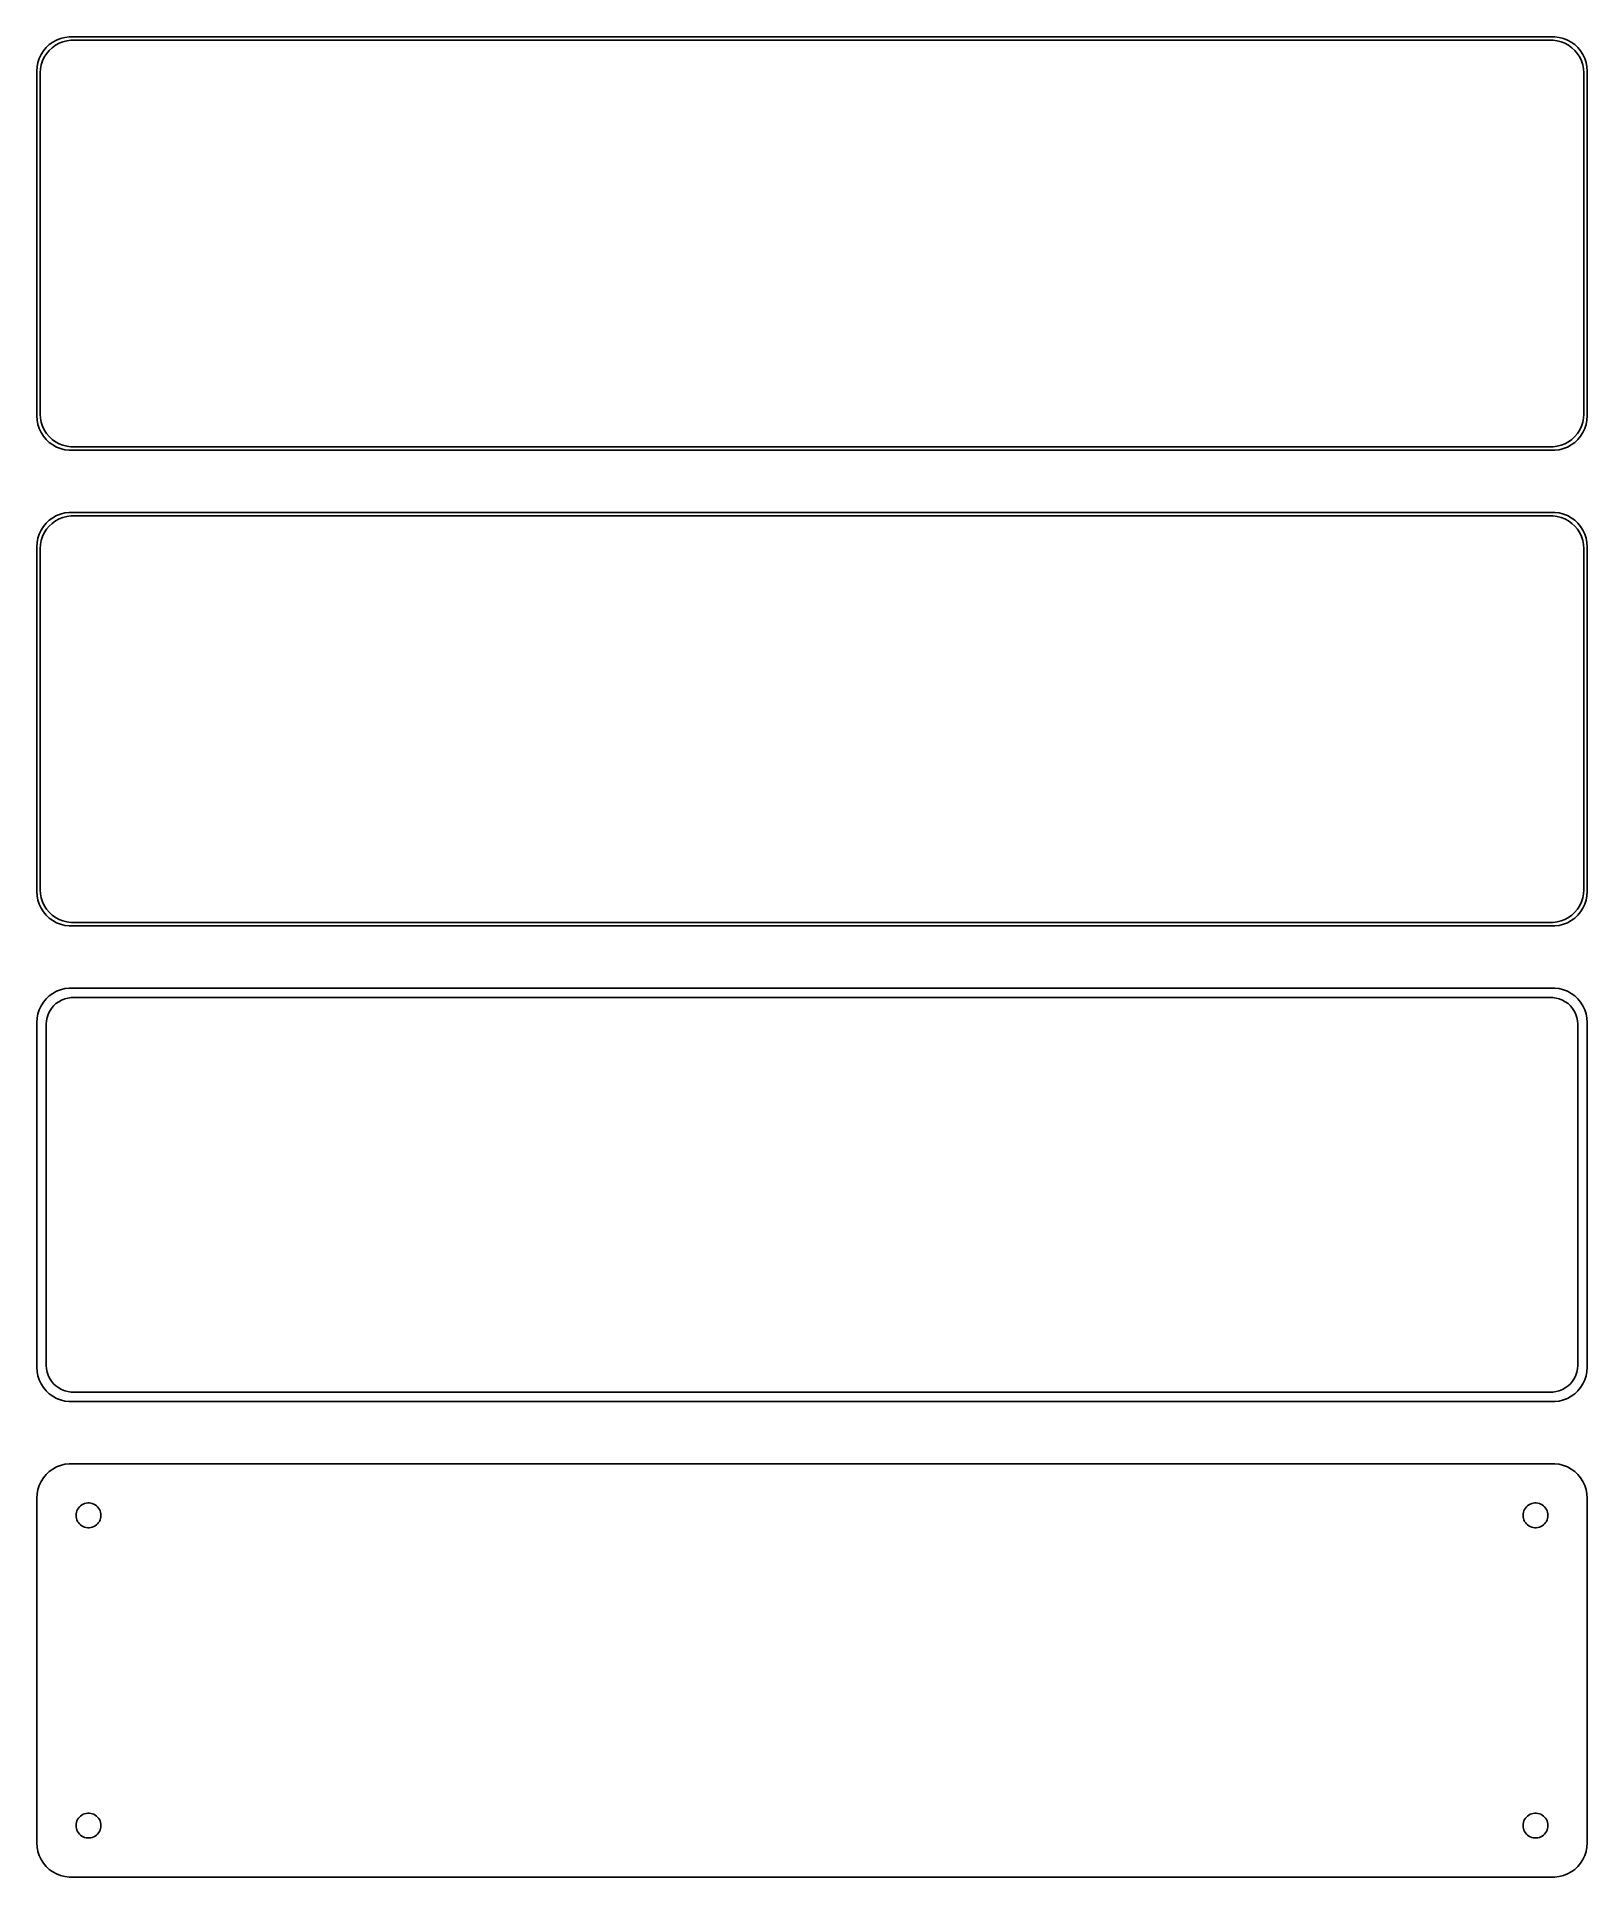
# Model space of a CAD drawing. Header units: metres. Extents: x -112 to 112, y 177 to 444.
import ezdxf

# ---------------------------------------------------------------- set-up
doc = ezdxf.new("R2010")
doc.units = ezdxf.units.M

msp = doc.modelspace()

# ---------------------------------------------------------------- linework, layer by layer
for p, q in [((-110.179, 443.222), (-110.687, 442.853)), ((-109.629, 443.524), (-110.179, 443.222)), ((-109.045, 443.755), (-109.629, 443.524)), ((-109.272, 443.048), (-108.718, 443.268)), ((-108.437, 443.911), (-109.045, 443.755)), ((-108.718, 443.268), (-108.14, 443.416)), ((-107.814, 443.99), (-108.437, 443.911)), ((-108.14, 443.416), (-107.548, 443.491)), ((107.814, 443.99), (-107.814, 443.99)), ((-107.548, 443.491), (107.548, 443.491)), ((107.548, 443.491), (108.14, 443.416)), ((108.437, 443.911), (107.814, 443.99)), ((108.14, 443.416), (108.718, 443.268)), ((109.045, 443.755), (108.437, 443.911)), ((108.718, 443.268), (109.272, 443.048)), ((109.629, 443.524), (109.045, 443.755)), ((110.179, 443.222), (109.629, 443.524)), ((110.687, 442.853), (110.179, 443.222)), ((-112.149, 440.841), (-112.343, 440.243)), ((-111.882, 441.409), (-112.149, 440.841)), ((-111.545, 441.939), (-111.882, 441.409)), ((-111.666, 440.499), (-111.412, 441.038)), ((-111.145, 442.423), (-111.545, 441.939)), ((-111.412, 441.038), (-111.093, 441.542)), ((-110.687, 442.853), (-111.145, 442.423)), ((-111.093, 441.542), (-110.713, 442.002)), ((-110.713, 442.002), (-110.278, 442.41)), ((-110.278, 442.41), (-109.795, 442.761)), ((-109.795, 442.761), (-109.272, 443.048)), ((109.272, 443.048), (109.795, 442.761)), ((109.795, 442.761), (110.278, 442.41)), ((110.278, 442.41), (110.713, 442.002)), ((111.145, 442.423), (110.687, 442.853)), ((110.713, 442.002), (111.093, 441.542)), ((111.093, 441.542), (111.412, 441.038)), ((111.545, 441.939), (111.145, 442.423)), ((111.412, 441.038), (111.666, 440.499)), ((111.882, 441.409), (111.545, 441.939)), ((112.149, 440.841), (111.882, 441.409)), ((112.343, 440.243), (112.149, 440.841)), ((-112.461, 439.627), (-112.5, 439)), ((-112.5, 439), (-112.5, 389)), ((-112.343, 440.243), (-112.461, 439.627)), ((-112, 438.75), (-111.963, 439.345)), ((-112, 389.25), (-112, 438.75)), ((-111.963, 439.345), (-111.851, 439.931)), ((-111.851, 439.931), (-111.666, 440.499)), ((111.666, 440.499), (111.851, 439.931)), ((111.851, 439.931), (111.963, 439.345)), ((111.963, 439.345), (112, 438.75)), ((112, 438.75), (112, 389.25)), ((112.461, 439.627), (112.343, 440.243)), ((112.5, 439), (112.461, 439.627)), ((112.5, 389), (112.5, 439)), ((-112.5, 389), (-112.461, 388.373)), ((-112.461, 388.373), (-112.343, 387.757)), ((-112.343, 387.757), (-112.149, 387.159)), ((-112.149, 387.159), (-111.882, 386.591)), ((-111.963, 388.655), (-112, 389.25)), ((-111.851, 388.069), (-111.963, 388.655)), ((-111.666, 387.501), (-111.851, 388.069)), ((-111.412, 386.962), (-111.666, 387.501)), ((111.666, 387.501), (111.412, 386.962)), ((111.851, 388.069), (111.666, 387.501)), ((111.963, 388.655), (111.851, 388.069)), ((111.882, 386.591), (112.149, 387.159)), ((112, 389.25), (111.963, 388.655)), ((112.149, 387.159), (112.343, 387.757)), ((112.343, 387.757), (112.461, 388.373)), ((112.461, 388.373), (112.5, 389)), ((-111.882, 386.591), (-111.545, 386.061)), ((-111.545, 386.061), (-111.145, 385.577)), ((-111.093, 386.458), (-111.412, 386.962)), ((-111.145, 385.577), (-110.687, 385.147)), ((-110.713, 385.998), (-111.093, 386.458)), ((-110.278, 385.59), (-110.713, 385.998)), ((-110.687, 385.147), (-110.179, 384.778)), ((-109.795, 385.239), (-110.278, 385.59)), ((-110.179, 384.778), (-109.629, 384.476)), ((-109.272, 384.952), (-109.795, 385.239)), ((-109.629, 384.476), (-109.045, 384.245)), ((-108.718, 384.732), (-109.272, 384.952)), ((-108.14, 384.584), (-108.718, 384.732)), ((-107.548, 384.509), (-108.14, 384.584)), ((107.548, 384.509), (-107.548, 384.509)), ((108.14, 384.584), (107.548, 384.509)), ((108.718, 384.732), (108.14, 384.584)), ((109.272, 384.952), (108.718, 384.732)), ((109.045, 384.245), (109.629, 384.476)), ((109.795, 385.239), (109.272, 384.952)), ((109.629, 384.476), (110.179, 384.778)), ((110.278, 385.59), (109.795, 385.239)), ((110.179, 384.778), (110.687, 385.147)), ((110.713, 385.998), (110.278, 385.59)), ((110.687, 385.147), (111.145, 385.577)), ((111.093, 386.458), (110.713, 385.998)), ((111.412, 386.962), (111.093, 386.458)), ((111.145, 385.577), (111.545, 386.061)), ((111.545, 386.061), (111.882, 386.591)), ((-109.045, 384.245), (-108.437, 384.089)), ((-108.437, 384.089), (-107.814, 384.01)), ((-107.814, 384.01), (107.814, 384.01)), ((107.814, 384.01), (108.437, 384.089)), ((108.437, 384.089), (109.045, 384.245)), ((-110.687, 373.853), (-111.145, 373.423)), ((-110.179, 374.222), (-110.687, 373.853)), ((-109.629, 374.524), (-110.179, 374.222)), ((-109.795, 373.761), (-109.272, 374.048)), ((-109.045, 374.755), (-109.629, 374.524)), ((-109.272, 374.048), (-108.718, 374.268)), ((-108.437, 374.911), (-109.045, 374.755)), ((-108.718, 374.268), (-108.14, 374.416)), ((-107.814, 374.99), (-108.437, 374.911)), ((-108.14, 374.416), (-107.548, 374.491)), ((107.814, 374.99), (-107.814, 374.99)), ((-107.548, 374.491), (107.548, 374.491)), ((107.548, 374.491), (108.14, 374.416)), ((108.437, 374.911), (107.814, 374.99)), ((108.14, 374.416), (108.718, 374.268)), ((109.045, 374.755), (108.437, 374.911)), ((108.718, 374.268), (109.272, 374.048)), ((109.629, 374.524), (109.045, 374.755)), ((109.272, 374.048), (109.795, 373.761)), ((110.179, 374.222), (109.629, 374.524)), ((110.687, 373.853), (110.179, 374.222)), ((111.145, 373.423), (110.687, 373.853)), ((-112.343, 371.243), (-112.461, 370.627)), ((-112.149, 371.841), (-112.343, 371.243)), ((-111.882, 372.409), (-112.149, 371.841)), ((-111.545, 372.939), (-111.882, 372.409)), ((-111.851, 370.931), (-111.666, 371.499)), ((-111.666, 371.499), (-111.412, 372.038)), ((-111.145, 373.423), (-111.545, 372.939)), ((-111.412, 372.038), (-111.093, 372.542)), ((-111.093, 372.542), (-110.713, 373.002)), ((-110.713, 373.002), (-110.278, 373.41)), ((-110.278, 373.41), (-109.795, 373.761)), ((109.795, 373.761), (110.278, 373.41)), ((110.278, 373.41), (110.713, 373.002)), ((110.713, 373.002), (111.093, 372.542)), ((111.093, 372.542), (111.412, 372.038)), ((111.545, 372.939), (111.145, 373.423)), ((111.412, 372.038), (111.666, 371.499)), ((111.882, 372.409), (111.545, 372.939)), ((111.666, 371.499), (111.851, 370.931)), ((112.149, 371.841), (111.882, 372.409)), ((112.343, 371.243), (112.149, 371.841)), ((112.461, 370.627), (112.343, 371.243)), ((-112.461, 370.627), (-112.5, 370)), ((-112.5, 370), (-112.5, 320)), ((-112, 369.75), (-111.963, 370.345)), ((-112, 320.25), (-112, 369.75)), ((-111.963, 370.345), (-111.851, 370.931)), ((111.851, 370.931), (111.963, 370.345)), ((111.963, 370.345), (112, 369.75)), ((112, 369.75), (112, 320.25)), ((112.5, 370), (112.461, 370.627)), ((112.5, 320), (112.5, 370)), ((-112.5, 320), (-112.461, 319.373)), ((-112.461, 319.373), (-112.343, 318.757)), ((-112.343, 318.757), (-112.149, 318.159)), ((-112.149, 318.159), (-111.882, 317.591)), ((-111.963, 319.655), (-112, 320.25)), ((-111.851, 319.069), (-111.963, 319.655)), ((-111.666, 318.501), (-111.851, 319.069)), ((-111.412, 317.962), (-111.666, 318.501)), ((-111.093, 317.458), (-111.412, 317.962)), ((111.412, 317.962), (111.093, 317.458)), ((111.666, 318.501), (111.412, 317.962)), ((111.851, 319.069), (111.666, 318.501)), ((111.963, 319.655), (111.851, 319.069)), ((111.882, 317.591), (112.149, 318.159)), ((112, 320.25), (111.963, 319.655)), ((112.149, 318.159), (112.343, 318.757)), ((112.343, 318.757), (112.461, 319.373)), ((112.461, 319.373), (112.5, 320)), ((-111.882, 317.591), (-111.545, 317.061)), ((-111.545, 317.061), (-111.145, 316.577)), ((-111.145, 316.577), (-110.687, 316.147)), ((-110.713, 316.998), (-111.093, 317.458)), ((-110.278, 316.59), (-110.713, 316.998)), ((-110.687, 316.147), (-110.179, 315.778)), ((-109.795, 316.239), (-110.278, 316.59)), ((-110.179, 315.778), (-109.629, 315.476)), ((-109.272, 315.952), (-109.795, 316.239)), ((-109.629, 315.476), (-109.045, 315.245)), ((-108.718, 315.732), (-109.272, 315.952)), ((-109.045, 315.245), (-108.437, 315.089)), ((-108.14, 315.584), (-108.718, 315.732)), ((-108.437, 315.089), (-107.814, 315.01)), ((-107.548, 315.509), (-108.14, 315.584)), ((107.548, 315.509), (-107.548, 315.509)), ((108.14, 315.584), (107.548, 315.509)), ((107.814, 315.01), (108.437, 315.089)), ((108.718, 315.732), (108.14, 315.584)), ((108.437, 315.089), (109.045, 315.245)), ((109.272, 315.952), (108.718, 315.732)), ((109.045, 315.245), (109.629, 315.476)), ((109.795, 316.239), (109.272, 315.952)), ((109.629, 315.476), (110.179, 315.778)), ((110.278, 316.59), (109.795, 316.239)), ((110.179, 315.778), (110.687, 316.147)), ((110.713, 316.998), (110.278, 316.59)), ((110.687, 316.147), (111.145, 316.577)), ((111.093, 317.458), (110.713, 316.998)), ((111.145, 316.577), (111.545, 317.061)), ((111.545, 317.061), (111.882, 317.591)), ((-107.814, 315.01), (107.814, 315.01)), ((-111.145, 304.423), (-111.545, 303.939)), ((-110.687, 304.853), (-111.145, 304.423)), ((-110.179, 305.222), (-110.687, 304.853)), ((-109.629, 305.524), (-110.179, 305.222)), ((-109.045, 305.755), (-109.629, 305.524)), ((-108.437, 305.911), (-109.045, 305.755)), ((-108.898, 304.251), (-108.446, 304.43)), ((-108.446, 304.43), (-107.975, 304.551)), ((-107.814, 305.99), (-108.437, 305.911)), ((-107.975, 304.551), (-107.493, 304.612)), ((107.814, 305.99), (-107.814, 305.99)), ((-107.493, 304.612), (107.493, 304.612)), ((107.493, 304.612), (107.975, 304.551)), ((108.437, 305.911), (107.814, 305.99)), ((107.975, 304.551), (108.446, 304.43)), ((109.045, 305.755), (108.437, 305.911)), ((108.446, 304.43), (108.898, 304.251)), ((109.629, 305.524), (109.045, 305.755)), ((110.179, 305.222), (109.629, 305.524)), ((110.687, 304.853), (110.179, 305.222)), ((111.145, 304.423), (110.687, 304.853)), ((111.545, 303.939), (111.145, 304.423)), ((-112.343, 302.243), (-112.461, 301.627)), ((-112.149, 302.841), (-112.343, 302.243)), ((-111.882, 303.409), (-112.149, 302.841)), ((-111.545, 303.939), (-111.882, 303.409)), ((-111.089, 301.235), (-110.998, 301.712)), ((-110.998, 301.712), (-110.848, 302.174)), ((-110.848, 302.174), (-110.641, 302.614)), ((-110.641, 302.614), (-110.38, 303.024)), ((-110.38, 303.024), (-110.071, 303.399)), ((-110.071, 303.399), (-109.716, 303.731)), ((-109.716, 303.731), (-109.323, 304.017)), ((-109.323, 304.017), (-108.898, 304.251)), ((108.898, 304.251), (109.323, 304.017)), ((109.323, 304.017), (109.716, 303.731)), ((109.716, 303.731), (110.071, 303.399)), ((110.071, 303.399), (110.38, 303.024)), ((110.38, 303.024), (110.641, 302.614)), ((110.641, 302.614), (110.848, 302.174)), ((110.848, 302.174), (110.998, 301.712)), ((110.998, 301.712), (111.089, 301.235)), ((111.882, 303.409), (111.545, 303.939)), ((112.149, 302.841), (111.882, 303.409)), ((112.343, 302.243), (112.149, 302.841)), ((112.461, 301.627), (112.343, 302.243)), ((-112.461, 301.627), (-112.5, 301)), ((-112.5, 301), (-112.5, 251)), ((-111.119, 300.75), (-111.089, 301.235)), ((-111.119, 251.25), (-111.119, 300.75)), ((111.089, 301.235), (111.119, 300.75)), ((111.119, 300.75), (111.119, 251.25)), ((112.5, 301), (112.461, 301.627)), ((112.5, 251), (112.5, 301)), ((-112.5, 251), (-112.461, 250.373)), ((-111.089, 250.765), (-111.119, 251.25)), ((111.119, 251.25), (111.089, 250.765)), ((112.461, 250.373), (112.5, 251)), ((-112.461, 250.373), (-112.343, 249.757)), ((-112.343, 249.757), (-112.149, 249.159)), ((-112.149, 249.159), (-111.882, 248.591)), ((-111.882, 248.591), (-111.545, 248.061)), ((-110.998, 250.288), (-111.089, 250.765)), ((-110.848, 249.826), (-110.998, 250.288)), ((-110.641, 249.386), (-110.848, 249.826)), ((-110.38, 248.976), (-110.641, 249.386)), ((-110.071, 248.601), (-110.38, 248.976)), ((-109.716, 248.269), (-110.071, 248.601)), ((110.071, 248.601), (109.716, 248.269)), ((110.38, 248.976), (110.071, 248.601)), ((110.641, 249.386), (110.38, 248.976)), ((110.848, 249.826), (110.641, 249.386)), ((110.998, 250.288), (110.848, 249.826)), ((111.089, 250.765), (110.998, 250.288)), ((111.545, 248.061), (111.882, 248.591)), ((111.882, 248.591), (112.149, 249.159)), ((112.149, 249.159), (112.343, 249.757)), ((112.343, 249.757), (112.461, 250.373)), ((-111.545, 248.061), (-111.145, 247.577)), ((-111.145, 247.577), (-110.687, 247.147)), ((-110.687, 247.147), (-110.179, 246.778)), ((-110.179, 246.778), (-109.629, 246.476)), ((-109.323, 247.983), (-109.716, 248.269)), ((-109.629, 246.476), (-109.045, 246.245)), ((-108.898, 247.749), (-109.323, 247.983)), ((-109.045, 246.245), (-108.437, 246.089)), ((-108.446, 247.57), (-108.898, 247.749)), ((-107.975, 247.449), (-108.446, 247.57)), ((-108.437, 246.089), (-107.814, 246.01)), ((-107.493, 247.388), (-107.975, 247.449)), ((-107.814, 246.01), (107.814, 246.01)), ((107.493, 247.388), (-107.493, 247.388)), ((107.975, 247.449), (107.493, 247.388)), ((107.814, 246.01), (108.437, 246.089)), ((108.446, 247.57), (107.975, 247.449)), ((108.437, 246.089), (109.045, 246.245)), ((108.898, 247.749), (108.446, 247.57)), ((109.323, 247.983), (108.898, 247.749)), ((109.045, 246.245), (109.629, 246.476)), ((109.716, 248.269), (109.323, 247.983)), ((109.629, 246.476), (110.179, 246.778)), ((110.179, 246.778), (110.687, 247.147)), ((110.687, 247.147), (111.145, 247.577)), ((111.145, 247.577), (111.545, 248.061)), ((-111.145, 235.423), (-111.545, 234.939)), ((-110.687, 235.853), (-111.145, 235.423)), ((-110.179, 236.222), (-110.687, 235.853)), ((-109.629, 236.524), (-110.179, 236.222)), ((-109.045, 236.755), (-109.629, 236.524)), ((-108.437, 236.911), (-109.045, 236.755)), ((-107.814, 236.99), (-108.437, 236.911)), ((107.814, 236.99), (-107.814, 236.99)), ((108.437, 236.911), (107.814, 236.99)), ((109.045, 236.755), (108.437, 236.911)), ((109.629, 236.524), (109.045, 236.755)), ((110.179, 236.222), (109.629, 236.524)), ((110.687, 235.853), (110.179, 236.222)), ((111.145, 235.423), (110.687, 235.853)), ((111.545, 234.939), (111.145, 235.423)), ((-112.461, 232.627), (-112.5, 232)), ((-112.343, 233.243), (-112.461, 232.627)), ((-112.149, 233.841), (-112.343, 233.243)), ((-111.882, 234.409), (-112.149, 233.841)), ((-111.545, 234.939), (-111.882, 234.409)), ((111.882, 234.409), (111.545, 234.939)), ((112.149, 233.841), (111.882, 234.409)), ((112.343, 233.243), (112.149, 233.841)), ((112.461, 232.627), (112.343, 233.243)), ((112.5, 232), (112.461, 232.627)), ((-112.5, 232), (-112.5, 182)), ((-106.8, 229.5), (-106.786, 229.726)), ((-106.786, 229.726), (-106.743, 229.948)), ((-106.743, 229.948), (-106.674, 230.163)), ((-106.674, 230.163), (-106.577, 230.367)), ((-106.577, 230.367), (-106.456, 230.558)), ((-106.456, 230.558), (-106.312, 230.732)), ((-106.312, 230.732), (-106.147, 230.887)), ((-106.147, 230.887), (-105.964, 231.02)), ((-105.964, 231.02), (-105.766, 231.129)), ((-105.766, 231.129), (-105.556, 231.212)), ((-105.556, 231.212), (-105.337, 231.268)), ((-105.337, 231.268), (-105.113, 231.296)), ((-105.113, 231.296), (-104.887, 231.296)), ((-104.887, 231.296), (-104.663, 231.268)), ((-104.663, 231.268), (-104.444, 231.212)), ((-104.444, 231.212), (-104.234, 231.129)), ((-104.234, 231.129), (-104.036, 231.02)), ((-104.036, 231.02), (-103.853, 230.887)), ((-103.853, 230.887), (-103.688, 230.732)), ((-103.688, 230.732), (-103.544, 230.558)), ((-103.544, 230.558), (-103.423, 230.367)), ((-103.423, 230.367), (-103.326, 230.163)), ((-103.326, 230.163), (-103.257, 229.948)), ((-103.257, 229.948), (-103.214, 229.726)), ((-103.214, 229.726), (-103.2, 229.5)), ((103.2, 229.5), (103.214, 229.726)), ((103.214, 229.726), (103.257, 229.948)), ((103.257, 229.948), (103.326, 230.163)), ((103.326, 230.163), (103.423, 230.367)), ((103.423, 230.367), (103.544, 230.558)), ((103.544, 230.558), (103.688, 230.732)), ((103.688, 230.732), (103.853, 230.887)), ((103.853, 230.887), (104.036, 231.02)), ((104.036, 231.02), (104.234, 231.129)), ((104.234, 231.129), (104.444, 231.212)), ((104.444, 231.212), (104.663, 231.268)), ((104.663, 231.268), (104.887, 231.296)), ((104.887, 231.296), (105.113, 231.296)), ((105.113, 231.296), (105.337, 231.268)), ((105.337, 231.268), (105.556, 231.212)), ((105.556, 231.212), (105.766, 231.129)), ((105.766, 231.129), (105.964, 231.02)), ((105.964, 231.02), (106.147, 230.887)), ((106.147, 230.887), (106.312, 230.732)), ((106.312, 230.732), (106.456, 230.558)), ((106.456, 230.558), (106.577, 230.367)), ((106.577, 230.367), (106.674, 230.163)), ((106.674, 230.163), (106.743, 229.948)), ((106.743, 229.948), (106.786, 229.726)), ((106.786, 229.726), (106.8, 229.5)), ((112.5, 182), (112.5, 232)), ((-106.786, 229.274), (-106.8, 229.5)), ((-106.743, 229.052), (-106.786, 229.274)), ((-106.674, 228.837), (-106.743, 229.052)), ((-106.577, 228.633), (-106.674, 228.837)), ((-106.456, 228.442), (-106.577, 228.633)), ((-106.312, 228.268), (-106.456, 228.442)), ((-106.147, 228.113), (-106.312, 228.268)), ((-105.964, 227.98), (-106.147, 228.113)), ((-105.766, 227.871), (-105.964, 227.98)), ((-105.556, 227.788), (-105.766, 227.871)), ((-105.337, 227.732), (-105.556, 227.788)), ((-105.113, 227.704), (-105.337, 227.732)), ((-104.887, 227.704), (-105.113, 227.704)), ((-104.663, 227.732), (-104.887, 227.704)), ((-104.444, 227.788), (-104.663, 227.732)), ((-104.234, 227.871), (-104.444, 227.788)), ((-104.036, 227.98), (-104.234, 227.871)), ((-103.853, 228.113), (-104.036, 227.98)), ((-103.688, 228.268), (-103.853, 228.113)), ((-103.544, 228.442), (-103.688, 228.268)), ((-103.423, 228.633), (-103.544, 228.442)), ((-103.326, 228.837), (-103.423, 228.633)), ((-103.257, 229.052), (-103.326, 228.837)), ((-103.214, 229.274), (-103.257, 229.052)), ((-103.2, 229.5), (-103.214, 229.274)), ((103.214, 229.274), (103.2, 229.5)), ((103.257, 229.052), (103.214, 229.274)), ((103.326, 228.837), (103.257, 229.052)), ((103.423, 228.633), (103.326, 228.837)), ((103.544, 228.442), (103.423, 228.633)), ((103.688, 228.268), (103.544, 228.442)), ((103.853, 228.113), (103.688, 228.268)), ((104.036, 227.98), (103.853, 228.113)), ((104.234, 227.871), (104.036, 227.98)), ((104.444, 227.788), (104.234, 227.871)), ((104.663, 227.732), (104.444, 227.788)), ((104.887, 227.704), (104.663, 227.732)), ((105.113, 227.704), (104.887, 227.704)), ((105.337, 227.732), (105.113, 227.704)), ((105.556, 227.788), (105.337, 227.732)), ((105.766, 227.871), (105.556, 227.788)), ((105.964, 227.98), (105.766, 227.871)), ((106.147, 228.113), (105.964, 227.98)), ((106.312, 228.268), (106.147, 228.113)), ((106.456, 228.442), (106.312, 228.268)), ((106.577, 228.633), (106.456, 228.442)), ((106.674, 228.837), (106.577, 228.633)), ((106.743, 229.052), (106.674, 228.837)), ((106.786, 229.274), (106.743, 229.052)), ((106.8, 229.5), (106.786, 229.274)), ((-106.8, 184.5), (-106.786, 184.726)), ((-106.786, 184.274), (-106.8, 184.5)), ((-106.786, 184.726), (-106.743, 184.948)), ((-106.743, 184.052), (-106.786, 184.274)), ((-106.743, 184.948), (-106.674, 185.163)), ((-106.674, 185.163), (-106.577, 185.367)), ((-106.577, 185.367), (-106.456, 185.558)), ((-106.456, 185.558), (-106.312, 185.732)), ((-106.312, 185.732), (-106.147, 185.887)), ((-106.147, 185.887), (-105.964, 186.02)), ((-105.964, 186.02), (-105.766, 186.129)), ((-105.766, 186.129), (-105.556, 186.212)), ((-105.556, 186.212), (-105.337, 186.268)), ((-105.337, 186.268), (-105.113, 186.296)), ((-105.113, 186.296), (-104.887, 186.296)), ((-104.887, 186.296), (-104.663, 186.268)), ((-104.663, 186.268), (-104.444, 186.212)), ((-104.444, 186.212), (-104.234, 186.129)), ((-104.234, 186.129), (-104.036, 186.02)), ((-104.036, 186.02), (-103.853, 185.887)), ((-103.853, 185.887), (-103.688, 185.732)), ((-103.688, 185.732), (-103.544, 185.558)), ((-103.544, 185.558), (-103.423, 185.367)), ((-103.423, 185.367), (-103.326, 185.163)), ((-103.326, 185.163), (-103.257, 184.948)), ((-103.257, 184.948), (-103.214, 184.726)), ((-103.214, 184.274), (-103.257, 184.052)), ((-103.214, 184.726), (-103.2, 184.5)), ((-103.2, 184.5), (-103.214, 184.274)), ((103.2, 184.5), (103.214, 184.726)), ((103.214, 184.274), (103.2, 184.5)), ((103.214, 184.726), (103.257, 184.948)), ((103.257, 184.052), (103.214, 184.274)), ((103.257, 184.948), (103.326, 185.163)), ((103.326, 185.163), (103.423, 185.367)), ((103.423, 185.367), (103.544, 185.558)), ((103.544, 185.558), (103.688, 185.732)), ((103.688, 185.732), (103.853, 185.887)), ((103.853, 185.887), (104.036, 186.02)), ((104.036, 186.02), (104.234, 186.129)), ((104.234, 186.129), (104.444, 186.212)), ((104.444, 186.212), (104.663, 186.268)), ((104.663, 186.268), (104.887, 186.296)), ((104.887, 186.296), (105.113, 186.296)), ((105.113, 186.296), (105.337, 186.268)), ((105.337, 186.268), (105.556, 186.212)), ((105.556, 186.212), (105.766, 186.129)), ((105.766, 186.129), (105.964, 186.02)), ((105.964, 186.02), (106.147, 185.887)), ((106.147, 185.887), (106.312, 185.732)), ((106.312, 185.732), (106.456, 185.558)), ((106.456, 185.558), (106.577, 185.367)), ((106.577, 185.367), (106.674, 185.163)), ((106.674, 185.163), (106.743, 184.948)), ((106.743, 184.948), (106.786, 184.726)), ((106.786, 184.274), (106.743, 184.052)), ((106.786, 184.726), (106.8, 184.5)), ((106.8, 184.5), (106.786, 184.274)), ((-112.5, 182), (-112.461, 181.373)), ((-106.674, 183.837), (-106.743, 184.052)), ((-106.577, 183.633), (-106.674, 183.837)), ((-106.456, 183.442), (-106.577, 183.633)), ((-106.312, 183.268), (-106.456, 183.442)), ((-106.147, 183.113), (-106.312, 183.268)), ((-105.964, 182.98), (-106.147, 183.113)), ((-105.766, 182.871), (-105.964, 182.98)), ((-105.556, 182.788), (-105.766, 182.871)), ((-105.337, 182.732), (-105.556, 182.788)), ((-105.113, 182.704), (-105.337, 182.732)), ((-104.887, 182.704), (-105.113, 182.704)), ((-104.663, 182.732), (-104.887, 182.704)), ((-104.444, 182.788), (-104.663, 182.732)), ((-104.234, 182.871), (-104.444, 182.788)), ((-104.036, 182.98), (-104.234, 182.871)), ((-103.853, 183.113), (-104.036, 182.98)), ((-103.688, 183.268), (-103.853, 183.113)), ((-103.544, 183.442), (-103.688, 183.268)), ((-103.423, 183.633), (-103.544, 183.442)), ((-103.326, 183.837), (-103.423, 183.633)), ((-103.257, 184.052), (-103.326, 183.837)), ((103.326, 183.837), (103.257, 184.052)), ((103.423, 183.633), (103.326, 183.837)), ((103.544, 183.442), (103.423, 183.633)), ((103.688, 183.268), (103.544, 183.442)), ((103.853, 183.113), (103.688, 183.268)), ((104.036, 182.98), (103.853, 183.113)), ((104.234, 182.871), (104.036, 182.98)), ((104.444, 182.788), (104.234, 182.871)), ((104.663, 182.732), (104.444, 182.788)), ((104.887, 182.704), (104.663, 182.732)), ((105.113, 182.704), (104.887, 182.704)), ((105.337, 182.732), (105.113, 182.704)), ((105.556, 182.788), (105.337, 182.732)), ((105.766, 182.871), (105.556, 182.788)), ((105.964, 182.98), (105.766, 182.871)), ((106.147, 183.113), (105.964, 182.98)), ((106.312, 183.268), (106.147, 183.113)), ((106.456, 183.442), (106.312, 183.268)), ((106.577, 183.633), (106.456, 183.442)), ((106.674, 183.837), (106.577, 183.633)), ((106.743, 184.052), (106.674, 183.837)), ((112.461, 181.373), (112.5, 182)), ((-112.461, 181.373), (-112.343, 180.757)), ((-112.343, 180.757), (-112.149, 180.159)), ((-112.149, 180.159), (-111.882, 179.591)), ((-111.882, 179.591), (-111.545, 179.061)), ((-111.545, 179.061), (-111.145, 178.577)), ((111.145, 178.577), (111.545, 179.061)), ((111.545, 179.061), (111.882, 179.591)), ((111.882, 179.591), (112.149, 180.159)), ((112.149, 180.159), (112.343, 180.757)), ((112.343, 180.757), (112.461, 181.373)), ((-111.145, 178.577), (-110.687, 178.147)), ((-110.687, 178.147), (-110.179, 177.778)), ((-110.179, 177.778), (-109.629, 177.476)), ((-109.629, 177.476), (-109.045, 177.245)), ((-109.045, 177.245), (-108.437, 177.089)), ((-108.437, 177.089), (-107.814, 177.01)), ((-107.814, 177.01), (107.814, 177.01)), ((107.814, 177.01), (108.437, 177.089)), ((108.437, 177.089), (109.045, 177.245)), ((109.045, 177.245), (109.629, 177.476)), ((109.629, 177.476), (110.179, 177.778)), ((110.179, 177.778), (110.687, 178.147)), ((110.687, 178.147), (111.145, 178.577))]:
    msp.add_line(p, q)

doc.saveas('drawing.dxf')
